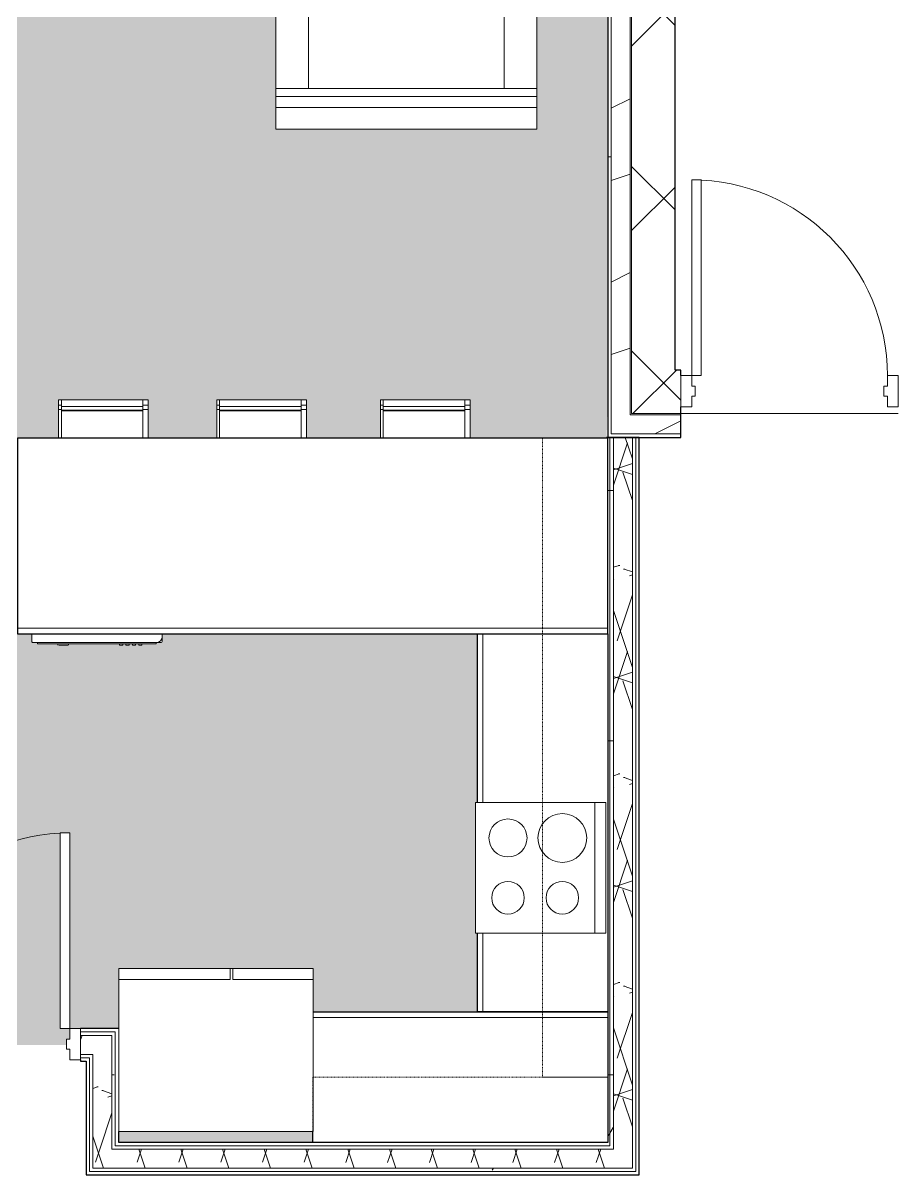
# Model space of a CAD drawing. Header units: inches. Extents: x -4830 to -235, y 9551 to 12852.
# Drawn here: x -2748.3 to -2588.1, y 11716.6 to 11928.7 of the extents above; entities that cross this region are included whole.
import ezdxf

# ---------------------------------------------------------------- set-up
doc = ezdxf.new("R2010")
doc.units = ezdxf.units.IN
doc.header["$MEASUREMENT"] = 0
doc.linetypes.add('Dash', pattern=[0.25, 0.125, -0.125])
for name, color, linetype, lineweight in [('0-1', 7, 'Continuous', 5), ('0-2', 7, 'Continuous', 9), ('0-3', 8, 'Continuous', 9), ('A-AREA-PATT-3', 41, 'Continuous', 9), ('A-DOOR-1', 7, 'Continuous', 9), ('A-DOOR-2', 50, 'Continuous', 13), ('A-DOOR-FRAM-1', 50, 'Continuous', 13), ('A-FLOR', 192, 'Continuous', 9), ('A-WALL-1', 250, 'Continuous', 25), ('A-WALL-2', 7, 'Continuous', 9), ('A-WALL-PATT-1', 7, 'Continuous', 9), ('A-WALL-PATT-3', 253, 'Continuous', 9), ('A-WALL-PATT-4', 252, 'Continuous', 9), ('I-FURN', 30, 'Continuous', 9), ('I-FURN-1', 7, 'Continuous', 9), ('I-WALL-1', 250, 'Continuous', 25), ('Q-CASE-1', 250, 'Continuous', 25), ('Q-CASE-2', 7, 'Continuous', 9), ('Q-CASE-HDLN-1', 7, 'Dash', 9), ('Q-SPCQ-1', 7, 'Continuous', 9)]:
    doc.layers.add(name, color=color, linetype=linetype, lineweight=lineweight)
pattern_1 = [(0, (0, 0), (61.44, 15.36), [2.534, -43.546, 2.534, -43.546, -245.76]), (0, (0, 0), (61.44, 15.36), [-92.16, 2.534, -89.626, 2.534, -43.546, -107.52]), (0, (0, 0), (61.44, 15.36), [-230.4, 2.534, -28.186, 2.534, -74.266]), (120, (23.04, 7.68), (-44.02215, 45.5286), [2.534, -43.546, 2.534, -43.546, -245.76]), (120, (23.04, 7.68), (-44.02215, 45.5286), [-92.16, 2.534, -89.626, 2.534, -43.546, -107.52]), (120, (23.04, 7.68), (-44.02215, 45.5286), [-230.4, 2.534, -28.186, 2.534, -74.266]), (240, (30.72, 38.4), (-17.41785, -60.8886), [2.534, -43.546, 2.534, -43.546, -245.76]), (240, (30.72, 38.4), (-17.41785, -60.8886), [-92.16, 2.534, -89.626, 2.534, -43.546, -107.52]), (240, (30.72, 38.4), (-17.41785, -60.8886), [-230.4, 2.534, -28.186, 2.534, -74.266])]
pattern_2 = [(161.57, (0.96, 0.96), (-7.6802237, -0.0009796), [0, -54.643, 6.067, 0]), (18.43, (-0.96, 0.96), (-7.6802237, 0.0009796), [0, -54.643, 6.067, 0]), (108.43, (0.96, 0.96), (3.8382953, -19.2013653), [18.211, -42.499]), (71.57, (-0.96, 0.96), (3.8382953, 19.2013653), [18.211, -42.499])]
pattern_3 = [(45, (0, 0), (-16.970563, 16.970563), []), (135, (0, 0), (-16.970563, -16.970563), [])]
pattern_4 = [(216.87, (12.795, 31.987), (95.9612857, 63.9749714), [15.994, -143.942]), (206.565, (31.987, 22.391), (-31.986981, -31.986924), [35.763, -35.763]), (198.435, (31.987, 6.397), (-63.974746, -31.987128), [20.231, -80.922])]

# ---------------------------------------------------------------- blocks, each defined once
blk = doc.blocks.new('OD_CW_Base Cabinet - OD_CW_Base Cabinet-1862371-FLOOR PLAN - 3RD FLOOR')
at = {"layer": 'Q-CASE-1'}
for p, q in [((109.34, 24), (0.74, 24)), ((0.74, 24), (0.74, -12)), ((109.34, -12), (109.34, 24)), ((0.74, -12), (109.34, -12))]:
    blk.add_line(p, q, dxfattribs=at)
at = {"layer": 'Q-CASE-2'}
for p, q in [((0.74, -11), (0.74, 24)), ((0.74, 24), (109.34, 24)), ((109.34, 24), (109.34, -11)), ((0.74, -12), (0.74, -11)), ((0.74, -11), (109.34, -11)), ((109.34, -11), (0.74, -11)), ((109.34, -12), (0.74, -12)), ((109.34, -11), (109.34, -12))]:
    blk.add_line(p, q, dxfattribs=at)
blk = doc.blocks.new('Refrigerator_-_Side-by-Side_6047 - 36_ X 30_-345559-FLOOR PLAN - 3RD FLOOR')
at = {"layer": 'Q-SPCQ-1'}
for p, q in [((17.87, 14.42), (-17.88, 14.42)), ((-17.88, 14.42), (-17.88, -15.58)), ((17.87, -15.58), (17.87, 14.42)), ((-17.88, -13.58), (-3.13, -13.58)), ((-17.88, -13.58), (-17.88, -15.58)), ((-3.13, -15.58), (-3.13, -13.58)), ((-2.63, -13.58), (17.87, -13.58)), ((-2.63, -13.58), (-2.63, -15.58)), ((17.87, -15.58), (17.87, -13.58)), ((-17.88, -15.58), (17.87, -15.58)), ((-3.13, -15.58), (-17.88, -15.58)), ((17.87, -15.58), (-2.63, -15.58))]:
    blk.add_line(p, q, dxfattribs=at)
blk = doc.blocks.new('Range - 24_ x 24_-1352610-FLOOR PLAN - 3RD FLOOR')
at = {"layer": 'Q-SPCQ-1'}
for p, q in [((24, 24), (0, 24)), ((0, 24), (0, 0)), ((24, 0), (24, 24)), ((0, 22), (24, 22)), ((0, 0), (24, 0))]:
    blk.add_line(p, q, dxfattribs=at)
for centre, radius, start, end in [((6.5, 16), 4.5, 360, 180), ((17.5, 16), 3, 360, 180), ((6.5, 16), 4.5, 180, 0), ((17.5, 16), 3, 180, 0), ((6.5, 6), 3.5, 360, 180), ((17.5, 6), 3, 360, 180), ((6.5, 6), 3.5, 180, 0), ((17.5, 6), 3, 180, 0)]:
    blk.add_arc(centre, radius, start, end, dxfattribs=at)
blk = doc.blocks.new('OD_CW_Base Cabinet - OD_CW_Base Cabinet-1445441-FLOOR PLAN - 3RD FLOOR')
at = {"layer": 'Q-CASE-1'}
for p, q in [((0.74, -24), (0.74, 0)), ((0.74, 0), (15.27, 0)), ((39.27, 0), (70.36, 0)), ((70.36, 0), (70.36, -24)), ((70.36, -24), (0.74, -24))]:
    blk.add_line(p, q, dxfattribs=at)
at = {"layer": 'Q-CASE-2'}
for p, q in [((0.74, -1), (0.74, 0)), ((0.74, 0), (15.27, 0)), ((15.27, -1), (0.74, -1)), ((0.74, -24), (0.74, -1)), ((0.74, -1), (15.27, -1)), ((39.27, 0), (70.36, 0)), ((70.36, -1), (39.27, -1)), ((39.27, -1), (70.36, -1)), ((70.36, 0), (70.36, -1)), ((70.36, -1), (70.36, -24)), ((70.36, -24), (0.74, -24))]:
    blk.add_line(p, q, dxfattribs=at)
blk = doc.blocks.new('OD_CW_Base Cabinet - OD_CW_Base Cabinet-1916693-FLOOR PLAN - 3RD FLOOR')
at = {"layer": 'Q-CASE-1'}
for p, q in [((0.74, 0), (54.99, 0)), ((54.99, 0), (54.99, -24)), ((0.74, -24), (0.74, -22)), ((54.99, -24), (0.74, -24))]:
    blk.add_line(p, q, dxfattribs=at)
at = {"layer": 'Q-CASE-2'}
for p, q in [((0.74, 0), (54.99, 0)), ((54.99, -1), (0.74, -1)), ((0.74, -1), (54.99, -1)), ((54.99, 0), (54.99, -1)), ((54.99, -1), (54.99, -24)), ((0.74, -24), (0.74, -22)), ((54.99, -24), (0.74, -24))]:
    blk.add_line(p, q, dxfattribs=at)
blk = doc.blocks.new('Dishwasher_15404 - 34_ counter-V26-FLOOR PLAN - 3RD FLOOR')
at = {"layer": 'Q-SPCQ-1'}
for p, q in [((25.8, 24), (25.25, 24)), ((26.68, 24), (25.8, 24)), ((26.87, 22.93), (26.87, 23.8)), ((26.87, 0.2), (26.87, 22.93)), ((26.87, 22.91), (27.12, 22.91)), ((27.12, 22.91), (27.12, 1.09)), ((27.37, 20.28), (27.12, 20.28)), ((27.12, 19.69), (27.37, 19.69)), ((27.37, 19.1), (27.12, 19.1)), ((27.37, 19.1), (27.37, 18.51)), ((27.37, 20.28), (27.37, 19.69)), ((27.12, 18.51), (27.37, 18.51)), ((27.37, 17.92), (27.12, 17.92)), ((27.12, 17.33), (27.37, 17.33)), ((27.37, 17.92), (27.37, 17.33)), ((27.37, 16.74), (27.12, 16.74)), ((27.12, 16.15), (27.37, 16.15)), ((27.37, 16.74), (27.37, 16.15)), ((27.37, 6.79), (27.12, 6.79)), ((27.37, 6.66), (27.37, 5.81)), ((27.12, 4.82), (27.37, 4.82)), ((27.37, 5.81), (27.37, 4.96)), ((26.87, 1.09), (27.12, 1.09)), ((25.25, 0), (26.68, 0))]:
    blk.add_line(p, q, dxfattribs=at)
for centre, radius, start, end in [((25.8, 22.93), 1.07, 360, 90), ((26.68, 23.8), 0.197, 0, 90), ((26.68, 0.2), 0.197, 270, 360), ((26.68, 0.2), 0.197, 285, 345)]:
    blk.add_arc(centre, radius, start, end, dxfattribs=at)
blk = doc.blocks.new('OD_CW_Upper Cabinet - OD_CW_Upper Cabinet-1916694-FLOOR PLAN - 3RD FLOOR')
at = {"layer": 'Q-CASE-HDLN-1'}
for p, q in [((118.36, 24), (0.74, 24)), ((0.74, 24), (0.74, 12)), ((118.36, 12), (118.36, 24)), ((0.74, 12), (118.36, 12))]:
    blk.add_line(p, q, dxfattribs=at)
blk = doc.blocks.new('Bar_Stool_6722_1_ - Bar_Stool_6722_1_-V27-FLOOR PLAN - 3RD FLOOR')
at = {"layer": 'I-FURN-1'}
for p, q in [((0, 1.78), (0, 7.07)), ((1, 2.03), (1, 7.07)), ((16, 7.07), (16, 2.03)), ((16.5, 7.07), (16.5, 1.78)), ((1, 1.78), (0, 1.78)), ((0, 1.78), (0, 0.98)), ((1, 0.98), (0, 0.98)), ((0, 0.98), (0, 0)), ((1, 1.91), (1, 2.03)), ((16, 2.03), (1, 2.03)), ((1, 1.24), (1, 1.91)), ((16, 1.91), (1, 1.91)), ((1, 0), (1, 1.24)), ((1, 1.24), (16, 1.24)), ((16, 2.03), (16, 1.91)), ((16, 1.91), (16, 1.24)), ((16.5, 1.78), (16, 1.78)), ((16, 1.24), (16, 0)), ((16.5, 0.98), (16, 0.98)), ((16.5, 0.98), (16.5, 1.78)), ((16.5, 0), (16.5, 0.98)), ((0, 0), (1, 0)), ((1, 0), (16, 0)), ((16, 0), (16.5, 0))]:
    blk.add_line(p, q, dxfattribs=at)
blk = doc.blocks.new('OD_CW_Upper Cabinet - OD_CW_Upper Cabinet-1916695-FLOOR PLAN - 3RD FLOOR')
at = {"layer": 'Q-CASE-HDLN-1'}
for p, q in [((54.99, 24), (0.74, 24)), ((0.74, 24), (0.74, 12)), ((54.99, 12), (54.99, 24)), ((0.74, 12), (54.99, 12))]:
    blk.add_line(p, q, dxfattribs=at)
blk = doc.blocks.new('Couch-Both_Arms-Generic - 2-1352635-FLOOR PLAN - 3RD FLOOR')
at = {"layer": 'I-FURN'}
for p, q in [((-24, 13.5), (24, 13.5)), ((24, 13.5), (-24, 13.5)), ((-24, 13.5), (-24, 10)), ((24, 10), (24, 13.5)), ((-24, 11.5), (24, 11.5)), ((-24, 10), (-24, -17.5)), ((-24, 10), (24, 10)), ((-18, -17.5), (-18, 10)), ((18, 10), (18, -17.5)), ((24, -17.5), (24, 10)), ((-24, -17.5), (-18, -17.5)), ((-18, -17.5), (-18, -18.5)), ((-18, -18.5), (18, -18.5)), ((18, -18.5), (18, -17.5)), ((18, -17.5), (24, -17.5))]:
    blk.add_line(p, q, dxfattribs=at)
at = {"layer": 'I-FURN-1'}
for p, q in [((24, 17.5), (-24, 17.5)), ((-24, 17.5), (-24, 13.5)), ((24, 13.5), (24, 17.5))]:
    blk.add_line(p, q, dxfattribs=at)
blk = doc.blocks.new('CTR - 1st Phase - Unit Layouts_rvt-1-FLOOR PLAN - 3RD FLOOR')
at = {"layer": '0-2'}
for name, p, rotation in [('Couch-Both_Arms-Generic - 2-1352635-FLOOR PLAN - 3RD FLOOR', (-2677.77, 11926.63), 180), ('Bar_Stool_6722_1_ - Bar_Stool_6722_1_-V27-FLOOR PLAN - 3RD FLOOR', (-2725.25, 11859.34), 180), ('Bar_Stool_6722_1_ - Bar_Stool_6722_1_-V27-FLOOR PLAN - 3RD FLOOR', (-2696.13, 11859.34), 180), ('Bar_Stool_6722_1_ - Bar_Stool_6722_1_-V27-FLOOR PLAN - 3RD FLOOR', (-2666.01, 11859.34), 180), ('OD_CW_Upper Cabinet - OD_CW_Upper Cabinet-1916694-FLOOR PLAN - 3RD FLOOR', (-2664.7, 11853), 270.000000000029), ('Dishwasher_15404 - 34_ counter-V26-FLOOR PLAN - 3RD FLOOR', (-2746.7, 11841.51), 270.0000000000325), ('OD_CW_Base Cabinet - OD_CW_Base Cabinet-1445441-FLOOR PLAN - 3RD FLOOR', (-2664.7, 11745.9), 90.00000000002773), ('Range - 24_ x 24_-1352610-FLOOR PLAN - 3RD FLOOR', (-2665.07, 11785.17), 270.0000000000369), ('Refrigerator_-_Side-by-Side_6047 - 36_ X 30_-345559-FLOOR PLAN - 3RD FLOOR', (-2712.82, 11739.06), 180), ('OD_CW_Upper Cabinet - OD_CW_Upper Cabinet-1916695-FLOOR PLAN - 3RD FLOOR', (-2639.96, 11746.64), 180)]:
    blk.add_blockref(name, p, dxfattribs=dict(at, rotation=rotation))
for name, p in [('OD_CW_Base Cabinet - OD_CW_Base Cabinet-1862371-FLOOR PLAN - 3RD FLOOR', (-2750.04, 11828.26)), ('OD_CW_Base Cabinet - OD_CW_Base Cabinet-1916693-FLOOR PLAN - 3RD FLOOR', (-2695.69, 11746.64))]:
    blk.add_blockref(name, p, dxfattribs=at)
blk = doc.blocks.new('HOLLOW METAL - STAIR DOOR-1762405-FLOOR PLAN - 3RD FLOOR')
at = {"layer": 'A-DOOR-1'}
blk.add_arc((18, -5.4375), 36, 180, 270, dxfattribs=at)
at = {"layer": 'A-DOOR-2'}
for p, q in [((16.25, -5.4375), (18, -5.4375)), ((16.25, -41.4375), (16.25, -5.4375)), ((18, -5.4375), (18, -41.4375)), ((18, -41.4375), (16.25, -41.4375))]:
    blk.add_line(p, q, dxfattribs=at)
at = {"layer": 'A-DOOR-FRAM-1'}
for p, q in [((-20, 0.3125), (-18, 0.3125)), ((-20, -5.4375), (-20, 0.3125)), ((-18, 0.3125), (-18, -1.625)), ((18, 0.3125), (20, 0.3125)), ((18, -1.625), (18, 0.3125)), ((20, 0.3125), (20, -5.4375)), ((-18, -1.625), (-17.375, -1.625)), ((-17.375, -1.625), (-17.375, -3.5)), ((17.375, -1.625), (18, -1.625)), ((17.375, -3.5), (17.375, -1.625)), ((-18, -3.5), (-18, -5.4375)), ((-17.375, -3.5), (-18, -3.5)), ((18, -3.5), (17.375, -3.5)), ((18, -5.4375), (18, -3.5)), ((-18, -5.4375), (-20, -5.4375)), ((20, -5.4375), (18, -5.4375))]:
    blk.add_line(p, q, dxfattribs=at)
blk = doc.blocks.new('HOLLOW METAL - UNIT DOOR-1956233-FLOOR PLAN - 3RD FLOOR')
at = {"layer": 'A-DOOR-1'}
blk.add_arc((18, 3.25), 36, 90, 180, dxfattribs=at)
at = {"layer": 'A-DOOR-2'}
for p, q in [((18, 39.25), (16.25, 39.25)), ((16.25, 39.25), (16.25, 3.25)), ((18, 3.25), (18, 39.25)), ((16.25, 3.25), (18, 3.25))]:
    blk.add_line(p, q, dxfattribs=at)
at = {"layer": 'A-DOOR-FRAM-1'}
for p, q in [((-18, 3.25), (-20, 3.25)), ((-20, 3.25), (-20, -2.5)), ((-18, 1.3125), (-18, 3.25)), ((18, 3.25), (18, 1.3125)), ((20, 3.25), (18, 3.25)), ((20, -2.5), (20, 3.25)), ((-17.375, 1.3125), (-18, 1.3125)), ((-17.375, -0.5625), (-17.375, 1.3125)), ((18, 1.3125), (17.375, 1.3125)), ((17.375, 1.3125), (17.375, -0.5625)), ((-18, -2.5), (-18, -0.5625)), ((-18, -0.5625), (-17.375, -0.5625)), ((17.375, -0.5625), (18, -0.5625)), ((18, -0.5625), (18, -2.5)), ((-20, -2.5), (-18, -2.5)), ((18, -2.5), (20, -2.5))]:
    blk.add_line(p, q, dxfattribs=at)
blk = doc.blocks.new('CTR - 1st Phase - Common Walls_rvt-1-FLOOR PLAN - 3RD FLOOR')
at = {"layer": 'A-AREA-PATT-3'}
h = blk.add_hatch(color=256, dxfattribs=at)
h.paths.add_polyline_path([(-2800.9, 11721.39), (-2800.9, 11722.64), (-2803.27, 11722.64), (-2803.27, 11722.01), (-2802.65, 11722.01), (-2802.65, 11721.39)], flags=0)
h.paths.add_polyline_path([(-2713.14, 11722.64), (-2694.95, 11722.64), (-2694.95, 11724.64), (-2730.7, 11724.64), (-2730.7, 11722.64), (-2721.55, 11722.64)], flags=0)
h.paths.add_polyline_path([(-2739.7, 11743.59), (-2741.45, 11743.59), (-2741.45, 11779.59), (-2739.7, 11779.59), (-2739.7, 11744.84)], flags=0)
h.paths.add_polyline_path([(-2916.25, 11722.64), (-2911.9, 11722.64), (-2911.9, 11753.24), (-2911.27, 11753.24), (-2911.27, 11757.99), (-2907.15, 11757.99), (-2907.15, 11722.64), (-2871.15, 11722.64), (-2871.15, 11766.71), (-2866.4, 11766.71), (-2866.4, 11757.01), (-2857.64, 11757.01), (-2857.64, 11756.01), (-2855.64, 11756.01), (-2855.64, 11754.08), (-2855.01, 11754.08), (-2855.01, 11752.2), (-2855.64, 11752.2), (-2855.64, 11750.26), (-2857.64, 11750.26), (-2857.64, 11752.26), (-2866.4, 11752.26), (-2866.4, 11722.64), (-2804.12, 11722.64), (-2804.12, 11752.26), (-2817.64, 11752.2), (-2817.64, 11750.26), (-2819.64, 11750.26), (-2819.64, 11752.2), (-2820.26, 11752.2), (-2820.26, 11754.08), (-2819.64, 11754.08), (-2819.64, 11756.01), (-2817.64, 11756.01), (-2817.64, 11757.01), (-2799.37, 11757.01), (-2799.37, 11743.59), (-2775.7, 11743.59), (-2775.7, 11741.65), (-2775.07, 11741.65), (-2775.07, 11740.59), (-2740.32, 11740.59), (-2740.32, 11741.65), (-2739.7, 11741.65), (-2739.7, 11743.59), (-2730.7, 11743.59), (-2730.7, 11754.64), (-2694.95, 11754.64), (-2694.95, 11746.64), (-2664.7, 11746.64), (-2664.7, 11761.17), (-2665.07, 11761.17), (-2665.07, 11785.17), (-2664.7, 11785.17), (-2664.7, 11816.26), (-2722.7, 11816.26), (-2722.75, 11814.78), (-2722.9, 11814.64), (-2723.79, 11814.62), (-2723.79, 11814.39), (-2726.41, 11814.39), (-2726.41, 11814.14), (-2727.01, 11814.14), (-2727.01, 11814.39), (-2727.6, 11814.39), (-2727.6, 11814.14), (-2728.19, 11814.14), (-2728.19, 11814.39), (-2728.78, 11814.39), (-2728.78, 11814.14), (-2729.37, 11814.14), (-2729.37, 11814.39), (-2729.96, 11814.39), (-2729.96, 11814.14), (-2730.55, 11814.14), (-2730.55, 11814.39), (-2740.04, 11814.39), (-2740.04, 11814.14), (-2741.74, 11814.14), (-2741.74, 11814.39), (-2745.61, 11814.39), (-2745.61, 11814.64), (-2746.5, 11814.64), (-2746.7, 11814.84), (-2746.7, 11816.26), (-2749.3, 11816.26), (-2749.3, 11852.26), (-2741.75, 11852.26), (-2741.75, 11859.34), (-2725.25, 11859.34), (-2725.25, 11852.26), (-2712.63, 11852.26), (-2712.63, 11859.34), (-2696.13, 11859.34), (-2696.13, 11852.26), (-2682.51, 11852.26), (-2682.51, 11859.34), (-2666.01, 11859.34), (-2666.01, 11852.26), (-2640.92, 11852.26), (-2640.9, 11853.04), (-2640.7, 11860.98), (-2640.7, 11965.7), (-2656.82, 11965.7), (-2656.82, 11983.7), (-2652.82, 11983.7), (-2652.82, 12019.7), (-2656.82, 12019.7), (-2656.82, 12037.7), (-2640.7, 12037.7), (-2640.7, 12076.46), (-2642.24, 12078.54), (-2642.24, 12080.06), (-2646.55, 12080.06), (-2646.55, 12109.71), (-2676.51, 12109.71), (-2676.51, 12113.09), (-2714.54, 12113.09), (-2714.54, 12109.71), (-2714.91, 12109.71), (-2714.91, 12113.09), (-2752.94, 12113.09), (-2752.94, 12109.71), (-2801.12, 12109.71), (-2801.12, 11909.66), (-2805.87, 11909.66), (-2805.87, 12077.44), (-2809.44, 12077.44), (-2809.44, 12082.19), (-2805.87, 12082.19), (-2805.87, 12109.71), (-2830.11, 12109.71), (-2830.11, 12113.59), (-2832.11, 12113.59), (-2832.11, 12114.15), (-2866.14, 12114.15), (-2866.14, 12113.59), (-2868.14, 12113.59), (-2868.14, 12109.81), (-2865.89, 12109.81), (-2865.89, 12082.19), (-2863.87, 12082.19), (-2863.87, 12077.44), (-2870.64, 12077.44), (-2870.64, 12109.81), (-2868.51, 12109.81), (-2868.51, 12113.09), (-2906.54, 12113.09), (-2906.54, 12109.71), (-2932.52, 12109.71), (-2932.52, 11870.66), (-2908.15, 11870.66), (-2908.15, 11865.91), (-2908.52, 11865.91), (-2908.52, 11791.99), (-2932.52, 11791.99), (-2932.52, 11783.97), (-2924.8, 11783.97), (-2923.83, 11783.84), (-2922.93, 11783.47), (-2922.16, 11782.87), (-2921.57, 11782.1), (-2921.2, 11781.2), (-2921.07, 11779.61), (-2921.07, 11778.85), (-2918.05, 11779.2), (-2917.05, 11780.39), (-2916.05, 11780.96), (-2914.54, 11781.32), (-2913.05, 11781.49), (-2911.06, 11781.32), (-2908.52, 11780.59), (-2906.94, 11780), (-2905.05, 11779.12), (-2903.05, 11777.73), (-2902.05, 11776.73), (-2901.55, 11775.86), (-2901.05, 11774.49), (-2901.05, 11773.49), (-2901.55, 11772.12), (-2902.05, 11771.25), (-2903.05, 11770.25), (-2905.05, 11768.86), (-2907.77, 11767.67), (-2909.05, 11767.2), (-2911.27, 11766.64), (-2913.05, 11766.49), (-2914.54, 11766.66), (-2915.82, 11766.96), (-2916.05, 11767.02), (-2917.05, 11767.59), (-2918.05, 11768.78), (-2921.07, 11769.13), (-2921.07, 11767.74), (-2921.2, 11766.77), (-2921.57, 11765.88), (-2922.16, 11765.1), (-2922.93, 11764.51), (-2923.83, 11764.14), (-2924.8, 11764.01), (-2932.52, 11764.01), (-2932.52, 11757.99), (-2931.27, 11757.99), (-2931.27, 11753.24), (-2932.52, 11753.24), (-2932.52, 11722.64), (-2931.27, 11722.64)], flags=0)
h.paths.add_polyline_path([(-2822.6, 11724.68), (-2847.6, 11724.68), (-2847.6, 11750.68), (-2822.6, 11750.68), (-2822.6, 11728.79)], flags=0)
h.paths.add_polyline_path([(-2799.37, 11740.59), (-2799.15, 11740.59), (-2799.15, 11742.34), (-2799.37, 11742.34), (-2799.37, 11741.71)], flags=0)
h.paths.add_polyline_path([(-2853.89, 11756.01), (-2855.64, 11756.01), (-2855.64, 11792.01), (-2853.89, 11792.01), (-2853.89, 11756.39)], flags=0)
h.paths.add_polyline_path([(-2866.4, 11798.71), (-2871.15, 11798.71), (-2871.15, 11865.91), (-2874.15, 11865.91), (-2874.15, 11870.66), (-2863.14, 11870.66), (-2863.14, 11871.41), (-2860.64, 11871.41), (-2860.64, 11870.66), (-2860.39, 11870.66), (-2860.39, 11867.29), (-2837.39, 11867.29), (-2837.39, 11868.66), (-2812.39, 11868.66), (-2812.39, 11870.66), (-2812.14, 11870.66), (-2812.14, 11871.41), (-2809.64, 11871.41), (-2809.64, 11870.66), (-2805.87, 11870.66), (-2805.87, 11873.66), (-2801.12, 11873.66), (-2801.12, 11808.41), (-2809.64, 11808.41), (-2809.64, 11807.66), (-2812.14, 11807.66), (-2812.14, 11808.41), (-2812.39, 11808.41), (-2812.39, 11810.41), (-2837.39, 11810.41), (-2837.39, 11811.79), (-2860.39, 11811.79), (-2860.39, 11808.41), (-2860.64, 11808.41), (-2860.64, 11807.66), (-2863.14, 11807.66), (-2863.14, 11808.41), (-2866.4, 11808.41), (-2866.4, 11805.6)], flags=0)
h.paths.add_polyline_path([(-2826.56, 11811.79), (-2812.39, 11811.79), (-2812.39, 11813.16), (-2812.14, 11813.16), (-2812.14, 11813.91), (-2809.64, 11813.91), (-2809.64, 11813.16), (-2805.87, 11813.16), (-2805.87, 11837.16), (-2866.4, 11837.16), (-2866.4, 11813.16), (-2863.14, 11813.16), (-2863.14, 11813.91), (-2860.64, 11813.91), (-2860.64, 11813.16), (-2835.39, 11813.16), (-2835.39, 11811.79), (-2828.02, 11811.79)], flags=0)
h.paths.add_polyline_path([(-2828.02, 11841.91), (-2805.87, 11841.91), (-2805.87, 11865.91), (-2809.64, 11865.91), (-2809.64, 11865.16), (-2812.14, 11865.16), (-2812.14, 11865.91), (-2812.39, 11865.91), (-2812.39, 11867.29), (-2835.39, 11867.29), (-2835.39, 11865.91), (-2860.64, 11865.91), (-2860.64, 11865.16), (-2863.14, 11865.16), (-2863.14, 11865.91), (-2866.4, 11865.91), (-2866.4, 11841.91), (-2837.41, 11841.91)], flags=0)
h.paths.add_polyline_path([(-2675.48, 11909.13), (-2701.77, 11909.13), (-2701.77, 11944.13), (-2695.77, 11944.13), (-2695.77, 11945.13), (-2659.77, 11945.13), (-2659.77, 11944.13), (-2653.77, 11944.13), (-2653.77, 11909.13), (-2671.22, 11909.13)], flags=0)
h.paths.add_polyline_path([(-2930.59, 11952.73), (-2930.59, 11970.73), (-2912.59, 11970.73), (-2912.59, 11952.73)], flags=0)
h.paths.add_polyline_path([(-2725.42, 11956.19), (-2741.1, 11956.19), (-2741.1, 12040.19), (-2706.1, 12040.19), (-2706.1, 12034.19), (-2705.1, 12034.19), (-2705.1, 11962.19), (-2706.1, 11962.19), (-2706.1, 11956.19), (-2725.28, 11956.19)], flags=0)
h.paths.add_polyline_path([(-2912.59, 11972.66), (-2931.09, 11972.66), (-2931.09, 12050.66), (-2851.09, 12050.66), (-2851.09, 11972.66), (-2884.53, 11972.66)], flags=0)
h.paths.add_polyline_path([(-2695.77, 12053.26), (-2695.77, 12054.26), (-2701.77, 12054.26), (-2701.77, 12089.26), (-2653.77, 12089.26), (-2653.77, 12054.26), (-2659.77, 12054.26), (-2659.77, 12053.26)], flags=0)
h.paths.add_polyline_path([(-2914.09, 12054.66), (-2930.59, 12054.66), (-2930.59, 12072.66), (-2912.59, 12072.66), (-2912.59, 12054.66)], flags=0)
h.paths.add_polyline_path([(-2833.77, 12077.44), (-2833.87, 12077.44), (-2833.87, 12082.19), (-2829.44, 12082.19), (-2829.44, 12077.44)], flags=0)
h.paths.add_polyline_path([(-2836.6, 12082.69), (-2836.76, 12082.69), (-2836.76, 12083.19), (-2853.31, 12083.19), (-2853.37, 12082.69), (-2853.44, 12082.69), (-2853.44, 12083.19), (-2863.12, 12083.19), (-2863.12, 12108.44), (-2835.12, 12108.44), (-2835.12, 12083.19), (-2836.23, 12083.19), (-2836.31, 12082.69), (-2836.5, 12082.69)], flags=0)
at = {"layer": 'A-WALL-PATT-1'}
h = blk.add_hatch(dxfattribs=at)
h.set_pattern_fill('FP_1', color=256, style=0, pattern_type=2)
h.set_pattern_definition(pattern_1)
h.paths.add_polyline_path([(-2640.7, 11853.04), (-2640.07, 11853.04), (-2640.07, 12076.46), (-2640.7, 12076.46), (-2640.7, 11856.81)], flags=0)
h = blk.add_hatch(dxfattribs=at)
h.set_pattern_fill('FP_1', color=256, style=0, pattern_type=2)
h.set_pattern_definition(pattern_1)
h.paths.add_polyline_path([(-2640.3, 11722.01), (-2640.3, 11852.41), (-2640.92, 11852.41), (-2640.92, 11852.26), (-2640.7, 11852.26), (-2640.7, 11722.64), (-2640.92, 11722.64), (-2640.92, 11722.01), (-2640.7, 11722.01)], flags=0)
h = blk.add_hatch(dxfattribs=at)
h.set_pattern_fill('FP_1', color=256, style=0, pattern_type=2)
h.set_pattern_definition(pattern_1)
h.paths.add_polyline_path([(-2639.67, 11721.39), (-2639.67, 11852.41), (-2640.3, 11852.41), (-2640.3, 11721.39)], flags=0)
h = blk.add_hatch(dxfattribs=at)
h.set_pattern_fill('FP_1', color=256, style=0, pattern_type=2)
h.set_pattern_definition(pattern_1)
h.paths.add_polyline_path([(-2731.95, 11722.01), (-2731.32, 11722.01), (-2731.32, 11742.96), (-2731.95, 11742.96), (-2731.95, 11722.64)], flags=0)
h = blk.add_hatch(dxfattribs=at)
h.set_pattern_fill('FP_1', color=256, style=0, pattern_type=2)
h.set_pattern_definition(pattern_1)
h.paths.add_polyline_path([(-2736.52, 11738.21), (-2736.07, 11738.21), (-2736.1, 11738.84), (-2737.7, 11738.84), (-2737.7, 11738.21), (-2736.7, 11738.21)], flags=0)
h.paths.add_polyline_path([(-2798.41, 11738.21), (-2777.7, 11738.21), (-2777.7, 11738.84), (-2798.52, 11738.84), (-2798.52, 11738.21)], flags=0)
h = blk.add_hatch(dxfattribs=at)
h.set_pattern_fill('FP_1', color=256, style=0, pattern_type=2)
h.set_pattern_definition(pattern_1)
h.paths.add_polyline_path([(-2737.7, 11737.59), (-2736.7, 11737.59), (-2736.7, 11738.21), (-2737.7, 11738.21), (-2737.7, 11737.84)], flags=0)
h.paths.add_polyline_path([(-2797.9, 11737.59), (-2777.7, 11737.59), (-2777.7, 11738.21), (-2797.9, 11738.21)], flags=0)
h = blk.add_hatch(dxfattribs=at)
h.set_pattern_fill('FP_1', color=256, style=0, pattern_type=2)
h.set_pattern_definition(pattern_1)
h.paths.add_polyline_path([(-2652.41, 11717.26), (-2636.17, 11717.26), (-2636.17, 11717.89), (-2736.07, 11717.89), (-2736.07, 11717.26), (-2654.31, 11717.26)], flags=0)
at = {"layer": 'A-WALL-PATT-3'}
h = blk.add_hatch(dxfattribs=at)
h.set_pattern_fill('FP_2', color=256, style=0, pattern_type=2)
h.set_pattern_definition(pattern_4)
h.paths.add_polyline_path([(-2636.58, 11856.54), (-2636.57, 11856.54), (-2636.57, 12076.46), (-2640.07, 12076.46), (-2640.07, 11856.54), (-2639.65, 11856.54)], flags=0)
h = blk.add_hatch(dxfattribs=at)
h.set_pattern_fill('FP_2', color=256, style=0, pattern_type=2)
h.set_pattern_definition(pattern_4)
h.paths.add_polyline_path([(-2636.1, 11853.04), (-2627.26, 11853.04), (-2627.26, 11856.54), (-2640.07, 11856.54), (-2640.07, 11853.04), (-2636.17, 11853.04)], flags=0)
h.paths.add_polyline_path([(-2572.47, 11853.04), (-2524.07, 11853.04), (-2524.13, 11856.54), (-2587.26, 11856.54), (-2587.26, 11853.04), (-2582.17, 11853.04)], flags=0)
h = blk.add_hatch(dxfattribs=at)
h.set_pattern_fill('FP_34', color=256, style=0, pattern_type=2)
h.set_pattern_definition(pattern_2)
h.paths.add_polyline_path([(-2636.17, 11717.89), (-2636.17, 11852.41), (-2639.67, 11852.41), (-2639.67, 11717.89), (-2636.32, 11717.89)], flags=0)
h = blk.add_hatch(dxfattribs=at)
h.set_pattern_fill('FP_34', color=256, style=0, pattern_type=2)
h.set_pattern_definition(pattern_2)
h.paths.add_polyline_path([(-2799.15, 11738.84), (-2777.7, 11738.84), (-2777.7, 11742.34), (-2799.15, 11742.34)], flags=0)
h.paths.add_polyline_path([(-2736.7, 11738.84), (-2735.45, 11738.84), (-2735.45, 11742.34), (-2737.7, 11742.34), (-2737.7, 11738.84)], flags=0)
h = blk.add_hatch(dxfattribs=at)
h.set_pattern_fill('FP_34', color=256, style=0, pattern_type=2)
h.set_pattern_definition(pattern_2)
h.paths.add_polyline_path([(-2735.45, 11721.39), (-2731.95, 11721.39), (-2731.95, 11742.34), (-2735.45, 11742.34), (-2735.45, 11722.01)], flags=0)
h = blk.add_hatch(dxfattribs=at)
h.set_pattern_fill('FP_34', color=256, style=0, pattern_type=2)
h.set_pattern_definition(pattern_2)
h.paths.add_polyline_path([(-2652.41, 11717.89), (-2639.67, 11717.89), (-2639.67, 11721.39), (-2735.45, 11721.39), (-2735.45, 11717.89), (-2654.23, 11717.89)], flags=0)
at = {"layer": 'A-WALL-PATT-4'}
h = blk.add_hatch(dxfattribs=at)
h.set_pattern_fill('FP_35', color=256, style=0, pattern_type=2)
h.set_pattern_definition(pattern_3)
h.paths.add_polyline_path([(-2628.32, 11864.79), (-2628.32, 12076.46), (-2636.32, 12076.46), (-2636.32, 11864.79)], flags=0)
h = blk.add_hatch(dxfattribs=at)
h.set_pattern_fill('FP_35', color=256, style=0, pattern_type=2)
h.set_pattern_definition(pattern_3)
h.paths.add_polyline_path([(-2636.32, 11856.79), (-2627.26, 11856.81), (-2627.26, 11864.79), (-2636.32, 11864.79), (-2636.32, 11856.81)], flags=0)
h.paths.add_polyline_path([(-2587.26, 11856.79), (-2532.32, 11856.81), (-2532.32, 11864.79), (-2587.26, 11864.79), (-2587.26, 11856.81)], flags=0)
at = {"layer": 'A-WALL-1'}
for p, q in [((-2628.32, 11864.79), (-2628.32, 12076.46)), ((-2640.7, 11982.7), (-2640.7, 11864.79)), ((-2640.7, 11864.79), (-2640.7, 11853.04)), ((-2627.26, 11864.79), (-2628.32, 11864.79)), ((-2627.26, 11863.79), (-2627.26, 11864.79)), ((-2627.26, 11852.41), (-2627.26, 11858.04)), ((-2640.7, 11853.04), (-2640.7, 11852.41)), ((-2640.7, 11852.41), (-2627.26, 11852.41))]:
    blk.add_line(p, q, dxfattribs=at)
at = {"layer": 'A-WALL-2'}
for p, q in [((-2640.07, 12076.46), (-2640.07, 11864.79)), ((-2636.57, 12076.46), (-2636.57, 11864.79)), ((-2636.32, 12076.46), (-2636.32, 11864.79)), ((-2640.07, 11856.54), (-2640.07, 11864.79)), ((-2636.57, 11856.79), (-2636.57, 11864.79)), ((-2636.32, 11856.79), (-2636.32, 11864.79)), ((-2640.07, 11853.04), (-2640.07, 11856.54)), ((-2636.57, 11856.54), (-2636.57, 11856.79)), ((-2636.57, 11856.54), (-2627.26, 11856.54)), ((-2636.32, 11856.79), (-2627.26, 11856.79)), ((-2640.07, 11853.04), (-2627.26, 11853.04)), ((-2640.3, 11722.01), (-2640.3, 11852.41)), ((-2639.67, 11721.39), (-2639.67, 11852.41)), ((-2636.17, 11717.89), (-2636.17, 11852.41)), ((-2635.55, 11717.26), (-2635.55, 11852.41)), ((-2736.7, 11742.96), (-2737.7, 11742.96)), ((-2736.7, 11742.34), (-2737.7, 11742.34)), ((-2736.7, 11742.96), (-2731.95, 11742.96)), ((-2736.7, 11742.34), (-2735.45, 11742.34)), ((-2735.45, 11742.34), (-2731.95, 11742.34)), ((-2731.95, 11742.96), (-2731.32, 11742.96)), ((-2731.95, 11742.34), (-2731.95, 11722.64)), ((-2731.32, 11742.96), (-2731.32, 11722.64)), ((-2736.7, 11738.84), (-2737.7, 11738.84)), ((-2736.7, 11738.21), (-2737.7, 11738.21)), ((-2736.7, 11738.84), (-2736.07, 11738.84)), ((-2736.7, 11738.21), (-2736.07, 11738.21)), ((-2736.07, 11738.84), (-2735.45, 11738.84)), ((-2736.07, 11738.21), (-2736.07, 11722.64)), ((-2735.45, 11738.84), (-2735.45, 11722.64)), ((-2736.07, 11717.89), (-2736.07, 11722.64)), ((-2735.45, 11721.39), (-2735.45, 11722.64)), ((-2735.45, 11717.89), (-2735.45, 11721.39)), ((-2731.95, 11722.01), (-2731.95, 11722.64)), ((-2731.95, 11721.39), (-2731.95, 11722.01)), ((-2731.95, 11721.39), (-2640.92, 11721.39)), ((-2731.32, 11722.01), (-2731.32, 11722.64)), ((-2731.32, 11722.01), (-2640.92, 11722.01)), ((-2640.3, 11722.01), (-2640.92, 11722.01)), ((-2640.3, 11721.39), (-2640.92, 11721.39)), ((-2639.67, 11721.39), (-2640.3, 11721.39)), ((-2736.07, 11717.26), (-2736.07, 11717.89)), ((-2736.07, 11717.26), (-2640.92, 11717.26)), ((-2735.45, 11717.89), (-2640.92, 11717.89)), ((-2639.67, 11717.89), (-2640.92, 11717.89)), ((-2636.17, 11717.26), (-2640.92, 11717.26)), ((-2636.17, 11717.89), (-2639.67, 11717.89)), ((-2635.55, 11717.26), (-2636.17, 11717.26))]:
    blk.add_line(p, q, dxfattribs=at)
at = {"layer": 'I-WALL-1'}
for p, q in [((-2640.92, 11852.41), (-2640.92, 11852.26)), ((-2634.92, 11852.41), (-2640.92, 11852.41)), ((-2634.92, 11716.64), (-2634.92, 11852.41)), ((-2736.7, 11743.59), (-2737.7, 11743.59)), ((-2731.32, 11743.59), (-2736.7, 11743.59)), ((-2730.7, 11743.59), (-2731.32, 11743.59)), ((-2737.7, 11737.84), (-2737.7, 11737.59)), ((-2737.7, 11737.59), (-2736.7, 11737.59)), ((-2736.7, 11737.59), (-2736.7, 11722.64)), ((-2730.7, 11722.64), (-2730.7, 11724.64)), ((-2736.7, 11722.64), (-2736.7, 11717.26)), ((-2694.95, 11722.64), (-2730.7, 11722.64)), ((-2736.7, 11717.26), (-2736.7, 11716.64)), ((-2736.7, 11716.64), (-2640.92, 11716.64)), ((-2640.92, 11716.64), (-2635.55, 11716.64)), ((-2635.55, 11716.64), (-2634.92, 11716.64))]:
    blk.add_line(p, q, dxfattribs=at)
at = {"layer": '0-3', "rotation": 180}
blk.add_blockref('HOLLOW METAL - STAIR DOOR-1762405-FLOOR PLAN - 3RD FLOOR', (-2607.26, 11858.35), dxfattribs=at)
at = {"layer": '0-3'}
blk.add_blockref('HOLLOW METAL - UNIT DOOR-1956233-FLOOR PLAN - 3RD FLOOR', (-2757.7, 11740.34), dxfattribs=at)

msp = doc.modelspace()

# ---------------------------------------------------------------- linework, layer by layer
at = {"layer": 'A-FLOR'}
msp.add_line((-2587.26, 11856.79), (-2627.26, 11856.79), dxfattribs=at)

# ---------------------------------------------------------------- block references
at = {"layer": '0-1'}
for name in ['CTR - 1st Phase - Common Walls_rvt-1-FLOOR PLAN - 3RD FLOOR', 'CTR - 1st Phase - Unit Layouts_rvt-1-FLOOR PLAN - 3RD FLOOR']:
    msp.add_blockref(name, (0, 0), dxfattribs=at)

doc.saveas('drawing.dxf')
